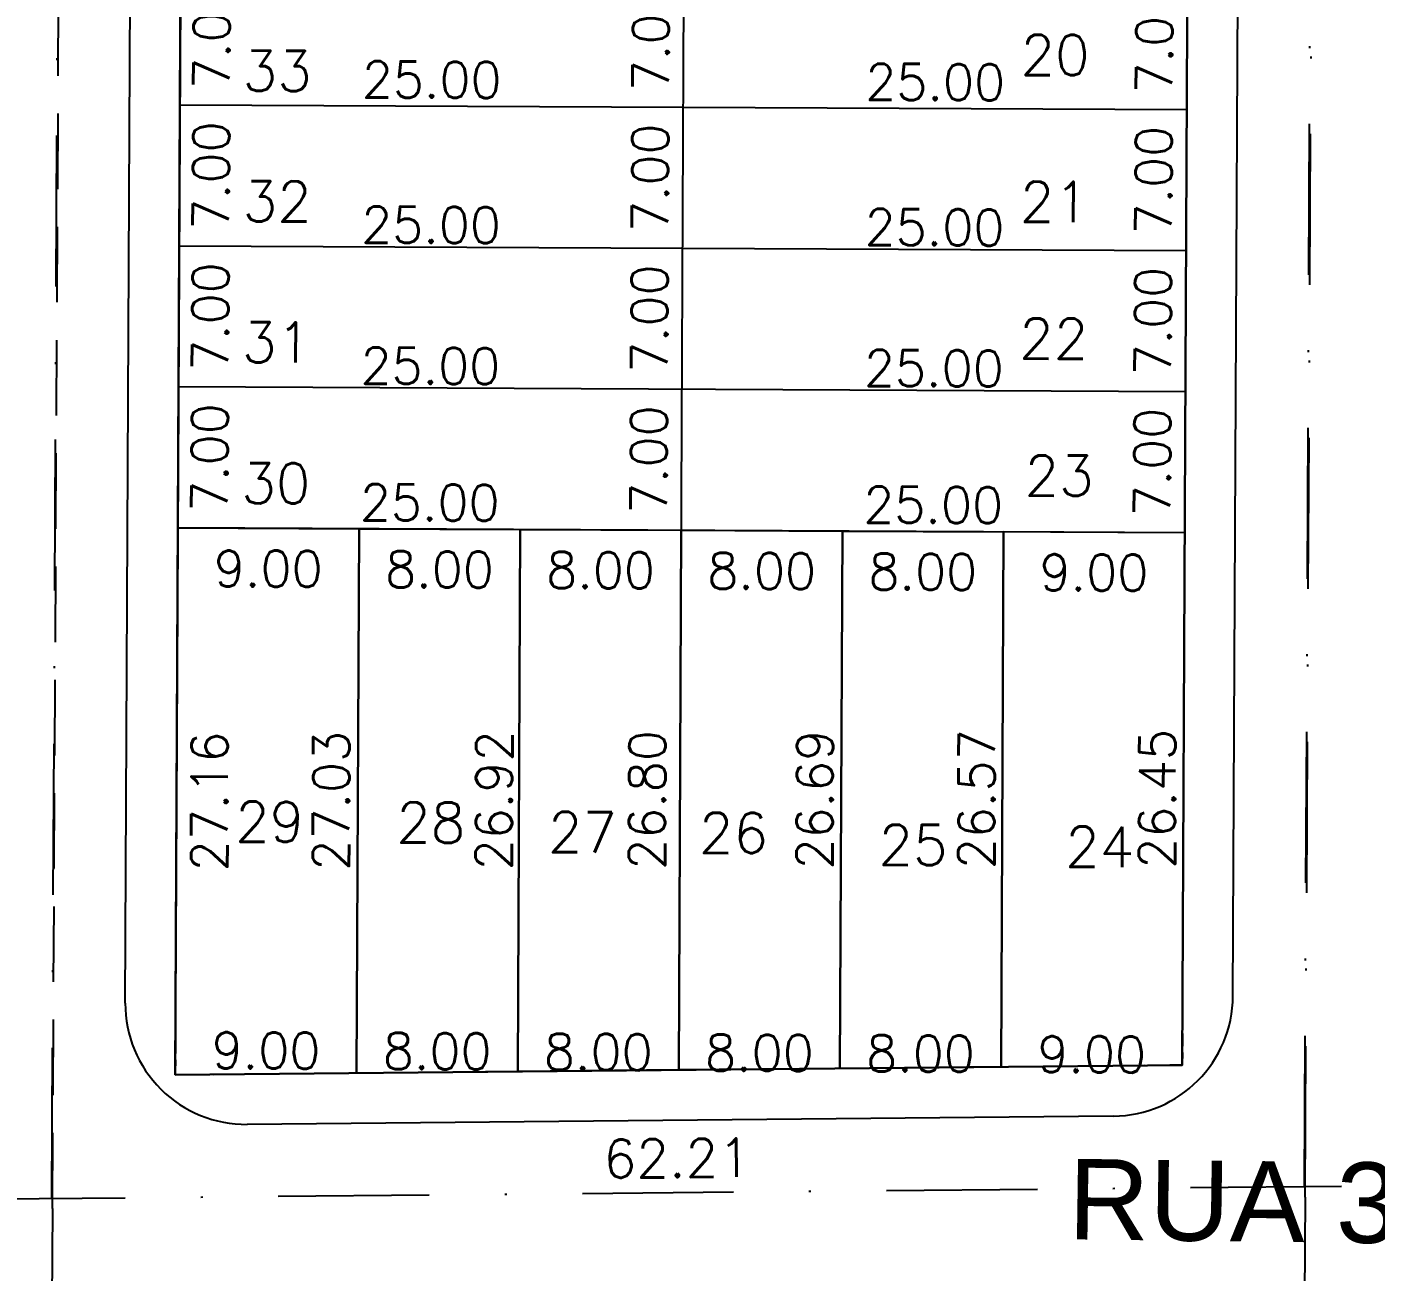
# Model space of a CAD drawing. Header units: millimetres. Extents: x -4430026 to 4783824, y 584 to 9593110.
# Drawn here: x 2733.4 to 2800.4, y 1505 to 1566.8 of the extents above; entities that cross this region are included whole.
import ezdxf
from ezdxf.enums import TextEntityAlignment as Align

# ---------------------------------------------------------------- set-up
doc = ezdxf.new("R2010")
doc.units = ezdxf.units.MM
for name, pattern in [('DASHDOT', [1, 0.5, -0.25, 0, -0.25]), ('HIDDEN', [0.375, 0.25, -0.125]), ('HIDDEN2', [0.1875, 0.125, -0.0625])]:
    doc.linetypes.add(name, pattern=pattern)
for name, color, linetype in [('boundary filipe', 6, 'Continuous'), ('BOUNDARY LOTES', 2, 'Continuous'), ('Calçada', 1, 'Continuous'), ('CANTOS', 9, 'HIDDEN'), ('Cota', 8, 'Continuous'), ('COTAS', 8, 'Continuous'), ('EIXO DAS VIAS', 252, 'DASHDOT'), ('Lotes', 2, 'Continuous'), ('Nomes de Ruas', 3, 'Continuous'), ('Numero de lotes', 5, 'Continuous'), ('Projeção', 8, 'HIDDEN2'), ('QUADRA', 4, 'Continuous')]:
    doc.layers.add(name, color=color, linetype=linetype)
doc.styles.add('arcad1', font='romans.shx')
doc.styles.add('ARIAL', font='arial.ttf', dxfattribs={"height": 0.25})
doc.styles.add('ROMANS', font='romans.shx')
doc.dimstyles.new('BOLA100', dxfattribs={"dimscale": 0, "dimtxt": 1.9, "dimasz": 0.18, "dimexe": 0.18, "dimexo": 0.063, "dimgap": 0, "dimtad": 1, "dimzin": 4, "dimdsep": 46, "dimtxsty": 'ROMANS', "dimcen": 0.09, "dimse1": 1, "dimse2": 1, "dimsd1": 1, "dimsd2": 1, "dimclrt": 256, "dimaunit": 1, "dimadec": 4, "dimazin": 0, "dimtfac": 1.2, "dimtix": 1, "dimtmove": 2, "dimatfit": 3, "dimfxl": 1, "dimtvp": 2, "dimtolj": 1, "dimtzin": 4, "dimarcsym": 0})
doc.dimstyles.get("Standard").update_dxf_attribs({"dimtxt": 0.18, "dimasz": 0.18, "dimexe": 0.18, "dimexo": 0.0625, "dimgap": 0.09, "dimtad": 0, "dimtih": 1, "dimtoh": 1, "dimdec": 4, "dimzin": 0, "dimdsep": 46, "dimtxsty": 'Standard', "dimcen": 0.09, "dimadec": 0, "dimazin": 0, "dimtfac": 1, "dimtdec": 4, "dimtofl": 0, "dimtmove": 0, "dimatfit": 3, "dimfxl": 1, "dimtolj": 1, "dimtzin": 0, "dimarcsym": 0})

# ---------------------------------------------------------------- blocks, each defined once
blk = doc.blocks.new('*D13706')
at = {"layer": 'DEFPOINTS', "color": 0, "linetype": 'ByBlock'}
for p in [(2797.406, 1694.692), (2796.854, 1509.184), (2796.854, 1509.184)]:
    blk.add_point(p, dxfattribs=at)
at = {"layer": 'COTAS', "linetype": 'ByBlock', "insert": (2799.016, 1601.686), "char_height": 1.9, "attachment_point": 5, "rotation": 89.82947, "style": 'ROMANS'}
blk.add_mtext('\\A1;185.51', dxfattribs=at)
blk = doc.blocks.new('*D13707')
at = {"layer": 'DEFPOINTS', "color": 0, "linetype": 'ByBlock'}
for p in [(2735.525, 1693.23), (2734.651, 1508.594), (2734.651, 1508.594)]:
    blk.add_point(p, dxfattribs=at)
at = {"layer": 'COTAS', "linetype": 'ByBlock', "insert": (2733.087, 1600.922), "char_height": 1.9, "attachment_point": 5, "rotation": 89.72858, "style": 'ROMANS'}
blk.add_mtext('\\A1;184.64', dxfattribs=at)
blk = doc.blocks.new('*D13715')
at = {"layer": 'DEFPOINTS', "color": 0, "linetype": 'ByBlock'}
for p in [(2734.651, 1508.594), (2734.651, 1508.594), (2672.447, 1508.003)]:
    blk.add_point(p, dxfattribs=at)
at = {"layer": 'COTAS', "linetype": 'ByBlock', "insert": (2703.501, 1510.264), "char_height": 1.9, "attachment_point": 5, "rotation": 0.54386, "style": 'ROMANS'}
blk.add_mtext('\\A1;62.21', dxfattribs=at)
blk = doc.blocks.new('*D13716')
at = {"layer": 'DEFPOINTS', "color": 0, "linetype": 'ByBlock'}
for p in [(2796.854, 1509.184), (2796.854, 1509.184), (2734.651, 1508.594)]:
    blk.add_point(p, dxfattribs=at)
at = {"layer": 'COTAS', "linetype": 'ByBlock', "insert": (2765.704, 1510.61), "char_height": 1.9, "attachment_point": 5, "rotation": 0.54386, "style": 'ROMANS'}
blk.add_mtext('\\A1;62.21', dxfattribs=at)
blk = doc.blocks.new('*D13717')
at = {"layer": 'DEFPOINTS', "color": 0, "linetype": 'ByBlock'}
for p in [(2859.058, 1509.775), (2859.058, 1509.775), (2796.854, 1509.184)]:
    blk.add_point(p, dxfattribs=at)
at = {"layer": 'COTAS', "linetype": 'ByBlock', "insert": (2827.908, 1511.453), "char_height": 1.9, "attachment_point": 5, "rotation": 0.54386, "style": 'ROMANS'}
blk.add_mtext('\\A1;62.21', dxfattribs=at)
blk = doc.blocks.new('*D10398')
at = {"layer": 'DEFPOINTS', "color": 0}
for p in [(2741.041, 1569.91), (2741.008, 1562.91), (2746.17, 1562.886)]:
    blk.add_point(p, dxfattribs=at)
at = {"layer": 'COTAS', "color": 41, "insert": (2742.587, 1566.403), "char_height": 1.8, "attachment_point": 5, "rotation": 89.72858, "style": 'ROMANS'}
blk.add_mtext('\\A1;7.00', dxfattribs=at)
blk = doc.blocks.new('*D10399')
at = {"layer": 'DEFPOINTS', "color": 0}
for p in [(2741.008, 1562.91), (2740.975, 1555.91), (2746.137, 1555.886)]:
    blk.add_point(p, dxfattribs=at)
at = {"layer": 'COTAS', "color": 41, "insert": (2742.554, 1559.403), "char_height": 1.8, "attachment_point": 5, "rotation": 89.72858, "style": 'ROMANS'}
blk.add_mtext('\\A1;7.00', dxfattribs=at)
blk = doc.blocks.new('*D10400')
at = {"layer": 'DEFPOINTS', "color": 0}
for p in [(2740.975, 1555.91), (2740.942, 1548.91), (2746.104, 1548.886)]:
    blk.add_point(p, dxfattribs=at)
at = {"layer": 'COTAS', "color": 41, "insert": (2742.521, 1552.403), "char_height": 1.8, "attachment_point": 5, "rotation": 89.72858, "style": 'ROMANS'}
blk.add_mtext('\\A1;7.00', dxfattribs=at)
blk = doc.blocks.new('*D10401')
at = {"layer": 'DEFPOINTS', "color": 0}
for p in [(2740.942, 1548.91), (2740.909, 1541.91), (2746.071, 1541.886)]:
    blk.add_point(p, dxfattribs=at)
at = {"layer": 'COTAS', "color": 41, "insert": (2742.488, 1545.403), "char_height": 1.8, "attachment_point": 5, "rotation": 89.72858, "style": 'ROMANS'}
blk.add_mtext('\\A1;7.00', dxfattribs=at)
blk = doc.blocks.new('*D10402')
at = {"layer": 'DEFPOINTS', "color": 0}
for p in [(2740.909, 1541.91), (2740.78, 1514.752), (2746.014, 1514.728)]:
    blk.add_point(p, dxfattribs=at)
at = {"layer": 'COTAS', "color": 41, "insert": (2742.478, 1528.324), "char_height": 1.8, "attachment_point": 5, "rotation": 89.72858, "style": 'ROMANS'}
blk.add_mtext('\\A1;27.16', dxfattribs=at)
blk = doc.blocks.new('*D10417')
at = {"layer": 'DEFPOINTS', "color": 0}
for p in [(2766.041, 1569.792), (2766.008, 1562.792), (2767.976, 1562.782)]:
    blk.add_point(p, dxfattribs=at)
at = {"layer": 'COTAS', "color": 41, "insert": (2764.393, 1566.299), "char_height": 1.8, "attachment_point": 5, "rotation": 89.72858, "style": 'ROMANS'}
blk.add_mtext('\\A1;7.00', dxfattribs=at)
blk = doc.blocks.new('*D10418')
at = {"layer": 'DEFPOINTS', "color": 0}
for p in [(2766.008, 1562.792), (2765.975, 1555.792), (2767.943, 1555.782)]:
    blk.add_point(p, dxfattribs=at)
at = {"layer": 'COTAS', "color": 41, "insert": (2764.36, 1559.299), "char_height": 1.8, "attachment_point": 5, "rotation": 89.72858, "style": 'ROMANS'}
blk.add_mtext('\\A1;7.00', dxfattribs=at)
blk = doc.blocks.new('*D10419')
at = {"layer": 'DEFPOINTS', "color": 0}
for p in [(2765.975, 1555.792), (2765.941, 1548.792), (2767.91, 1548.783)]:
    blk.add_point(p, dxfattribs=at)
at = {"layer": 'COTAS', "color": 41, "insert": (2764.326, 1552.3), "char_height": 1.8, "attachment_point": 5, "rotation": 89.72858, "style": 'ROMANS'}
blk.add_mtext('\\A1;7.00', dxfattribs=at)
blk = doc.blocks.new('*D10420')
at = {"layer": 'DEFPOINTS', "color": 0}
for p in [(2765.941, 1548.792), (2765.908, 1541.792), (2767.877, 1541.783)]:
    blk.add_point(p, dxfattribs=at)
at = {"layer": 'COTAS', "color": 41, "insert": (2764.293, 1545.3), "char_height": 1.8, "attachment_point": 5, "rotation": 89.72858, "style": 'ROMANS'}
blk.add_mtext('\\A1;7.00', dxfattribs=at)
blk = doc.blocks.new('*D10421')
at = {"layer": 'DEFPOINTS', "color": 0}
for p in [(2765.908, 1541.792), (2765.831, 1514.99), (2767.75, 1514.981)]:
    blk.add_point(p, dxfattribs=at)
at = {"layer": 'COTAS', "color": 41, "insert": (2764.213, 1528.399), "char_height": 1.8, "attachment_point": 5, "rotation": 89.72858, "style": 'ROMANS'}
blk.add_mtext('\\A1;26.80', dxfattribs=at)
blk = doc.blocks.new('*D10435')
at = {"layer": 'DEFPOINTS', "color": 0}
for p in [(2791.041, 1569.673), (2791.008, 1562.673), (2792.976, 1562.664)]:
    blk.add_point(p, dxfattribs=at)
at = {"layer": 'COTAS', "color": 41, "insert": (2789.393, 1566.181), "char_height": 1.8, "attachment_point": 5, "rotation": 89.72858, "style": 'ROMANS'}
blk.add_mtext('\\A1;7.00', dxfattribs=at)
blk = doc.blocks.new('*D10436')
at = {"layer": 'DEFPOINTS', "color": 0}
for p in [(2791.008, 1562.673), (2790.974, 1555.673), (2792.943, 1555.664)]:
    blk.add_point(p, dxfattribs=at)
at = {"layer": 'COTAS', "color": 41, "insert": (2789.359, 1559.181), "char_height": 1.8, "attachment_point": 5, "rotation": 89.72858, "style": 'ROMANS'}
blk.add_mtext('\\A1;7.00', dxfattribs=at)
blk = doc.blocks.new('*D10437')
at = {"layer": 'DEFPOINTS', "color": 0}
for p in [(2790.974, 1555.673), (2790.941, 1548.673), (2792.91, 1548.664)]:
    blk.add_point(p, dxfattribs=at)
at = {"layer": 'COTAS', "color": 41, "insert": (2789.326, 1552.181), "char_height": 1.8, "attachment_point": 5, "rotation": 89.72858, "style": 'ROMANS'}
blk.add_mtext('\\A1;7.00', dxfattribs=at)
blk = doc.blocks.new('*D10438')
at = {"layer": 'DEFPOINTS', "color": 0}
for p in [(2790.941, 1548.673), (2790.908, 1541.673), (2792.876, 1541.664)]:
    blk.add_point(p, dxfattribs=at)
at = {"layer": 'COTAS', "color": 41, "insert": (2789.293, 1545.181), "char_height": 1.8, "attachment_point": 5, "rotation": 89.72858, "style": 'ROMANS'}
blk.add_mtext('\\A1;7.00', dxfattribs=at)
blk = doc.blocks.new('*D9221')
at = {"layer": 'DEFPOINTS', "color": 0}
for p in [(2740.906, 1541.413), (2749.906, 1541.37), (2749.882, 1536.265)]:
    blk.add_point(p, dxfattribs=at)
at = {"layer": 'COTAS', "color": 41, "insert": (2745.399, 1539.886), "char_height": 1.8, "attachment_point": 5, "rotation": 359.72858, "style": 'ROMANS'}
blk.add_mtext('\\A1;9.00', dxfattribs=at)
blk = doc.blocks.new('*D9222')
at = {"layer": 'DEFPOINTS', "color": 0}
for p in [(2749.906, 1541.37), (2757.906, 1541.332), (2757.882, 1536.227)]:
    blk.add_point(p, dxfattribs=at)
at = {"layer": 'COTAS', "color": 41, "insert": (2753.899, 1539.846), "char_height": 1.8, "attachment_point": 5, "rotation": 359.72858, "style": 'ROMANS'}
blk.add_mtext('\\A1;8.00', dxfattribs=at)
blk = doc.blocks.new('*D9223')
at = {"layer": 'DEFPOINTS', "color": 0}
for p in [(2757.906, 1541.332), (2765.906, 1541.294), (2765.882, 1536.189)]:
    blk.add_point(p, dxfattribs=at)
at = {"layer": 'COTAS', "color": 41, "insert": (2761.899, 1539.808), "char_height": 1.8, "attachment_point": 5, "rotation": 359.72858, "style": 'ROMANS'}
blk.add_mtext('\\A1;8.00', dxfattribs=at)
blk = doc.blocks.new('*D9224')
at = {"layer": 'DEFPOINTS', "color": 0}
for p in [(2765.906, 1541.294), (2773.906, 1541.256), (2773.882, 1536.151)]:
    blk.add_point(p, dxfattribs=at)
at = {"layer": 'COTAS', "color": 41, "insert": (2769.899, 1539.77), "char_height": 1.8, "attachment_point": 5, "rotation": 359.72858, "style": 'ROMANS'}
blk.add_mtext('\\A1;8.00', dxfattribs=at)
blk = doc.blocks.new('*D9225')
at = {"layer": 'DEFPOINTS', "color": 0}
for p in [(2773.906, 1541.256), (2781.906, 1541.218), (2781.882, 1536.113)]:
    blk.add_point(p, dxfattribs=at)
at = {"layer": 'COTAS', "color": 41, "insert": (2777.899, 1539.732), "char_height": 1.8, "attachment_point": 5, "rotation": 359.72858, "style": 'ROMANS'}
blk.add_mtext('\\A1;8.00', dxfattribs=at)
blk = doc.blocks.new('*D9226')
at = {"layer": 'DEFPOINTS', "color": 0}
for p in [(2781.906, 1541.218), (2790.906, 1541.176), (2790.882, 1536.071)]:
    blk.add_point(p, dxfattribs=at)
at = {"layer": 'COTAS', "color": 41, "insert": (2786.399, 1539.692), "char_height": 1.8, "attachment_point": 5, "rotation": 359.72858, "style": 'ROMANS'}
blk.add_mtext('\\A1;9.00', dxfattribs=at)
blk = doc.blocks.new('*D9227')
at = {"layer": 'DEFPOINTS', "color": 0}
for p in [(2740.78, 1514.752), (2749.78, 1514.838), (2749.769, 1512.338)]:
    blk.add_point(p, dxfattribs=at)
at = {"layer": 'COTAS', "color": 41, "insert": (2745.286, 1515.959), "char_height": 1.8, "attachment_point": 5, "rotation": 359.72858, "style": 'ROMANS'}
blk.add_mtext('\\A1;9.00', dxfattribs=at)
blk = doc.blocks.new('*D9228')
at = {"layer": 'DEFPOINTS', "color": 0}
for p in [(2757.781, 1514.914), (2749.78, 1514.838), (2757.769, 1512.3)]:
    blk.add_point(p, dxfattribs=at)
at = {"layer": 'COTAS', "color": 41, "insert": (2753.786, 1515.919), "char_height": 1.8, "attachment_point": 5, "rotation": 359.72858, "style": 'ROMANS'}
blk.add_mtext('\\A1;8.00', dxfattribs=at)
blk = doc.blocks.new('*D9229')
at = {"layer": 'DEFPOINTS', "color": 0}
for p in [(2757.781, 1514.914), (2765.781, 1514.99), (2765.768, 1512.262)]:
    blk.add_point(p, dxfattribs=at)
at = {"layer": 'COTAS', "color": 41, "insert": (2761.786, 1515.881), "char_height": 1.8, "attachment_point": 5, "rotation": 359.72858, "style": 'ROMANS'}
blk.add_mtext('\\A1;8.00', dxfattribs=at)
blk = doc.blocks.new('*D9230')
at = {"layer": 'DEFPOINTS', "color": 0}
for p in [(2765.781, 1514.99), (2773.782, 1515.066), (2773.768, 1512.224)]:
    blk.add_point(p, dxfattribs=at)
at = {"layer": 'COTAS', "color": 41, "insert": (2769.785, 1515.843), "char_height": 1.8, "attachment_point": 5, "rotation": 359.72858, "style": 'ROMANS'}
blk.add_mtext('\\A1;8.00', dxfattribs=at)
blk = doc.blocks.new('*D9231')
at = {"layer": 'DEFPOINTS', "color": 0}
for p in [(2773.782, 1515.066), (2781.782, 1515.028), (2781.768, 1512.186)]:
    blk.add_point(p, dxfattribs=at)
at = {"layer": 'COTAS', "color": 41, "insert": (2777.785, 1515.805), "char_height": 1.8, "attachment_point": 5, "rotation": 359.72858, "style": 'ROMANS'}
blk.add_mtext('\\A1;8.00', dxfattribs=at)
blk = doc.blocks.new('*D9232')
at = {"layer": 'DEFPOINTS', "color": 0}
for p in [(2781.782, 1515.028), (2790.783, 1515.227), (2790.768, 1512.144)]:
    blk.add_point(p, dxfattribs=at)
at = {"layer": 'COTAS', "color": 41, "insert": (2786.285, 1515.765), "char_height": 1.8, "attachment_point": 5, "rotation": 359.72858, "style": 'ROMANS'}
blk.add_mtext('\\A1;9.00', dxfattribs=at)
blk = doc.blocks.new('*D9233')
at = {"layer": 'DEFPOINTS', "color": 0}
for p in [(2749.909, 1541.868), (2749.78, 1514.838), (2752.055, 1514.827)]:
    blk.add_point(p, dxfattribs=at)
at = {"layer": 'COTAS', "color": 41, "insert": (2748.519, 1528.359), "char_height": 1.8, "attachment_point": 5, "rotation": 89.72858, "style": 'ROMANS'}
blk.add_mtext('\\A1;27.03', dxfattribs=at)
blk = doc.blocks.new('*D9234')
at = {"layer": 'DEFPOINTS', "color": 0}
for p in [(2757.908, 1541.83), (2757.781, 1514.914), (2760.143, 1514.903)]:
    blk.add_point(p, dxfattribs=at)
at = {"layer": 'COTAS', "color": 41, "insert": (2756.606, 1528.378), "char_height": 1.8, "attachment_point": 5, "rotation": 89.72858, "style": 'ROMANS'}
blk.add_mtext('\\A1;26.92', dxfattribs=at)
blk = doc.blocks.new('*D9235')
at = {"layer": 'DEFPOINTS', "color": 0}
for p in [(2772.195, 1541.762), (2772.069, 1515.074), (2776.069, 1515.055)]:
    blk.add_point(p, dxfattribs=at)
at = {"layer": 'COTAS', "color": 41, "insert": (2772.532, 1528.416), "char_height": 1.8, "attachment_point": 5, "rotation": 89.72858, "style": 'ROMANS'}
blk.add_mtext('\\A1;26.69', dxfattribs=at)
blk = doc.blocks.new('*D9236')
at = {"layer": 'DEFPOINTS', "color": 0}
for p in [(2781.908, 1541.716), (2781.782, 1515.142), (2784.106, 1515.131)]:
    blk.add_point(p, dxfattribs=at)
at = {"layer": 'COTAS', "color": 41, "insert": (2780.569, 1528.435), "char_height": 1.8, "attachment_point": 5, "rotation": 89.72858, "style": 'ROMANS'}
blk.add_mtext('\\A1;26.57', dxfattribs=at)
blk = doc.blocks.new('*D9237')
at = {"layer": 'DEFPOINTS', "color": 0}
for p in [(2790.908, 1541.673), (2790.783, 1515.227), (2793.076, 1515.216)]:
    blk.add_point(p, dxfattribs=at)
at = {"layer": 'COTAS', "color": 41, "insert": (2789.539, 1528.456), "char_height": 1.8, "attachment_point": 5, "rotation": 89.72858, "style": 'ROMANS'}
blk.add_mtext('\\A1;26.45', dxfattribs=at)
blk = doc.blocks.new('*D9267')
at = {"layer": 'DEFPOINTS', "color": 0}
for p in [(2741.004, 1562.105), (2766.004, 1561.987), (2765.997, 1560.511)]:
    blk.add_point(p, dxfattribs=at)
at = {"layer": 'Cota', "color": 41, "insert": (2753.514, 1564.17), "char_height": 1.8, "attachment_point": 5, "rotation": 359.72858, "style": 'ROMANS'}
blk.add_mtext('\\A1;25.00', dxfattribs=at)
blk = doc.blocks.new('*D9268')
at = {"layer": 'DEFPOINTS', "color": 0}
for p in [(2766.004, 1561.987), (2791.004, 1561.868), (2790.997, 1560.392)]:
    blk.add_point(p, dxfattribs=at)
at = {"layer": 'Cota', "color": 41, "insert": (2778.514, 1564.052), "char_height": 1.8, "attachment_point": 5, "rotation": 359.72858, "style": 'ROMANS'}
blk.add_mtext('\\A1;25.00', dxfattribs=at)
blk = doc.blocks.new('*D9269')
at = {"layer": 'DEFPOINTS', "color": 0}
for p in [(2740.937, 1547.892), (2765.937, 1547.773), (2765.93, 1546.297)]:
    blk.add_point(p, dxfattribs=at)
at = {"layer": 'Cota', "color": 41, "insert": (2753.447, 1549.957), "char_height": 1.8, "attachment_point": 5, "rotation": 359.72858, "style": 'ROMANS'}
blk.add_mtext('\\A1;25.00', dxfattribs=at)
blk = doc.blocks.new('*D9270')
at = {"layer": 'DEFPOINTS', "color": 0}
for p in [(2765.937, 1547.773), (2790.936, 1547.655), (2790.929, 1546.179)]:
    blk.add_point(p, dxfattribs=at)
at = {"layer": 'Cota', "color": 41, "insert": (2778.447, 1549.838), "char_height": 1.8, "attachment_point": 5, "rotation": 359.72858, "style": 'ROMANS'}
blk.add_mtext('\\A1;25.00', dxfattribs=at)
blk = doc.blocks.new('*D9271')
at = {"layer": 'DEFPOINTS', "color": 0}
for p in [(2740.97, 1554.892), (2765.97, 1554.773), (2765.963, 1553.297)]:
    blk.add_point(p, dxfattribs=at)
at = {"layer": 'Cota', "color": 41, "insert": (2753.48, 1556.957), "char_height": 1.8, "attachment_point": 5, "rotation": 359.72858, "style": 'ROMANS'}
blk.add_mtext('\\A1;25.00', dxfattribs=at)
blk = doc.blocks.new('*D9272')
at = {"layer": 'DEFPOINTS', "color": 0}
for p in [(2765.97, 1554.773), (2790.97, 1554.655), (2790.963, 1553.179)]:
    blk.add_point(p, dxfattribs=at)
at = {"layer": 'Cota', "color": 41, "insert": (2778.48, 1556.838), "char_height": 1.8, "attachment_point": 5, "rotation": 359.72858, "style": 'ROMANS'}
blk.add_mtext('\\A1;25.00', dxfattribs=at)
blk = doc.blocks.new('*D9273')
at = {"layer": 'DEFPOINTS', "color": 0}
for p in [(2740.905, 1541.105), (2765.905, 1540.987), (2765.898, 1539.511)]:
    blk.add_point(p, dxfattribs=at)
at = {"layer": 'Cota', "color": 41, "insert": (2753.415, 1543.17), "char_height": 1.8, "attachment_point": 5, "rotation": 359.72858, "style": 'ROMANS'}
blk.add_mtext('\\A1;25.00', dxfattribs=at)
blk = doc.blocks.new('*D9274')
at = {"layer": 'DEFPOINTS', "color": 0}
for p in [(2765.905, 1540.987), (2790.904, 1540.868), (2790.897, 1539.393)]:
    blk.add_point(p, dxfattribs=at)
at = {"layer": 'Cota', "color": 41, "insert": (2778.414, 1543.052), "char_height": 1.8, "attachment_point": 5, "rotation": 359.72858, "style": 'ROMANS'}
blk.add_mtext('\\A1;25.00', dxfattribs=at)

msp = doc.modelspace()

# ---------------------------------------------------------------- linework, layer by layer
at = {"layer": 'boundary filipe', "linetype": 'ByBlock'}
for p, q in [((2790.783, 1515.227, 2.439), (2791.576, 1682.595, 2.439)), ((2741.572, 1681.877, 2.439), (2740.78, 1514.752, 2.439))]:
    msp.add_line(p, q, dxfattribs=at)
at = {"layer": 'boundary filipe', "elevation": 2.439}
msp.add_lwpolyline([(2740.78, 1514.752), (2790.783, 1515.227), (2791.583, 1684.143), (2741.579, 1683.425), (2740.78, 1514.752)], dxfattribs=at)
at = {"layer": 'BOUNDARY LOTES', "elevation": 2.439}
for points in [[(2740.909, 1541.91), (2749.909, 1541.868), (2749.78, 1514.838), (2740.782, 1514.752)], [(2749.909, 1541.868), (2757.908, 1541.83), (2757.781, 1514.914), (2749.78, 1514.838)], [(2757.908, 1541.83), (2765.908, 1541.792), (2765.781, 1514.99), (2757.781, 1514.914)], [(2765.908, 1541.792), (2773.908, 1541.754), (2773.783, 1515.066), (2765.781, 1514.99)], [(2773.908, 1541.754), (2781.908, 1541.716), (2781.782, 1515.142), (2773.783, 1515.066)], [(2790.908, 1541.673), (2781.908, 1541.716), (2781.782, 1515.142), (2790.783, 1515.227)]]:
    msp.add_lwpolyline(points, close=True, dxfattribs=at)
at = {"layer": 'Calçada'}
for p, q in [((2793.299, 1518.666, 2.439), (2794.066, 1680.543, 2.439)), ((2738.297, 1518.314, 2.439), (2739.063, 1679.982, 2.439)), ((2787.356, 1512.694, 2.439), (2744.354, 1512.286, 2.439))]:
    msp.add_line(p, q, dxfattribs=at)
for centre, start, end in [((2744.297, 1518.286, 2.439), 179.72858, 270.54386), ((2787.299, 1518.694, 2.439), 270.54386, 359.72858)]:
    msp.add_arc(centre, 6, start, end, dxfattribs=at)
at = {"layer": 'CANTOS', "ltscale": 2.5, "elevation": 2.439}
for points in [[(2740.797, 1518.302), (2740.78, 1514.752), (2744.28, 1514.786)], [(2790.799, 1518.678), (2790.783, 1515.227), (2787.332, 1515.194)]]:
    msp.add_lwpolyline(points, dxfattribs=at)
at = {"layer": 'EIXO DAS VIAS', "ltscale": 10}
for p, q in [((2796.884, 1508.68, 103.708), (2796.065, 1349.37, 103.708)), ((2734.68, 1508.115, 103.708), (2733.981, 1372.182, 103.708))]:
    msp.add_line(p, q, dxfattribs=at)
at = {"layer": 'Lotes'}
for p, q in [((2765.781, 1514.99, 2.439), (2766.581, 1683.703, 2.439)), ((2791.008, 1562.673, 2.439), (2741.008, 1562.91, 2.439)), ((2790.974, 1555.673, 2.439), (2740.975, 1555.91, 2.439)), ((2790.941, 1548.673, 2.439), (2740.942, 1548.91, 2.439)), ((2790.908, 1541.673, 2.439), (2740.909, 1541.91, 2.439)), ((2749.78, 1514.838, 2.439), (2749.909, 1541.868, 2.439)), ((2757.781, 1514.914, 2.439), (2757.908, 1541.83, 2.439)), ((2773.782, 1515.066, 2.439), (2773.908, 1541.754, 2.439)), ((2781.782, 1515.142, 2.439), (2781.908, 1541.716, 2.439))]:
    msp.add_line(p, q, dxfattribs=at)
at = {"layer": 'Projeção', "linetype": 'DASHDOT', "ltscale": 15}
for p, q in [((2796.854, 1509.184, 2.439), (2798.999, 1961.957, 2.439)), ((2734.651, 1508.594, 2.439), (2736.793, 1960.841, 2.439)), ((2796.884, 1508.68, 103.708), (2797.324, 1594.113, 103.708)), ((3629.153, 1517.085, 2.439), (2417.533, 1505.584, 2.439))]:
    msp.add_line(p, q, dxfattribs=at)
at = {"layer": 'Projeção', "linetype": 'HIDDEN', "ltscale": 15}
msp.add_line((2734.68, 1508.115, 103.708), (2735.128, 1595.226, 103.708), dxfattribs=at)
at = {"layer": 'QUADRA', "elevation": 2.439}
msp.add_lwpolyline([(2740.78, 1514.752), (2741.579, 1683.425, 0.003247), (2791.583, 1684.143), (2790.783, 1515.227), (2740.78, 1514.752)], format="xyb", dxfattribs=at)

# ---------------------------------------------------------------- texts
at = {"layer": 'Nomes de Ruas', "extrusion": (-0.084173, 0.020544, 0.996239), "style": 'ARIAL'}
msp.add_text('RUA 36  .', height=4, rotation=102.96746, dxfattribs=at).set_placement((-2128.655, 2350.886, -204.457), align=Align.MIDDLE_CENTER)
at = {"layer": 'Numero de lotes', "style": 'arcad1'}
for s, p in [('20', (2784.466, 1565.394, 2.439)), ('33', (2745.844, 1564.606, 2.439)), ('32', (2745.843, 1558.126, 2.439)), ('21', (2784.431, 1558.102, 2.439)), ('31', (2745.81, 1551.126, 2.439)), ('22', (2784.399, 1551.312, 2.439)), ('30', (2745.776, 1544.126, 2.439)), ('23', (2784.668, 1544.506, 2.439)), ('29', (2745.469, 1527.316, 2.439)), ('28', (2753.469, 1527.278, 2.439)), ('27', (2761, 1526.799, 2.439)), ('26', (2768.496, 1526.763, 2.439)), ('25', (2777.416, 1526.164, 2.439)), ('24', (2786.681, 1526.07, 2.439))]:
    msp.add_text(s, height=2, rotation=359.72858, dxfattribs=at).set_placement(p, align=Align.MIDDLE_CENTER)

# ---------------------------------------------------------------- dimensions: what is measured, and where the dimension line sits
at = {"layer": 'Cota'}
for p1, p2, picture, middle in [((2741.004, 1562.105, 2.439), (2766.004, 1561.987, 2.439), '*D9267', (2753.514, 1564.17, 2.439)), ((2740.97, 1554.892, 2.439), (2765.97, 1554.773, 2.439), '*D9271', (2753.48, 1556.957, 2.439)), ((2740.937, 1547.892, 2.439), (2765.937, 1547.773, 2.439), '*D9269', (2753.447, 1549.957, 2.439)), ((2740.905, 1541.105, 2.439), (2765.905, 1540.987, 2.439), '*D9273', (2753.415, 1543.17, 2.439))]:
    dim = msp.add_aligned_dim(p1=p1, p2=p2, distance=-1.476, dimstyle='Standard', override={"dimtxt": 1.8, "dimexo": 0.063, "dimgap": 0, "dimtih": 0, "dimtoh": 0, "dimdec": 2, "dimzin": 4, "dimtxsty": 'ROMANS', "dimse1": 1, "dimse2": 1, "dimsd1": 1, "dimsd2": 1, "dimclrt": 41, "dimtfac": 1.2, "dimtdec": 2, "dimtix": 1, "dimtofl": 1, "dimtmove": 2, "dimfxl": 0.18, "dimfxlon": 1, "dimtvp": 2, "dimtzin": 4}, dxfattribs=at)
    dim.commit()
    dim.dimension.update_dxf_attribs({"geometry": picture, "text_midpoint": middle})
for base, p1, p2, picture, middle in [((2790.997, 1560.392, 2.439), (2766.004, 1561.987, 2.439), (2791.004, 1561.868, 2.439), '*D9268', (2778.514, 1564.052, 2.439)), ((2790.963, 1553.179, 2.439), (2765.97, 1554.773, 2.439), (2790.97, 1554.655, 2.439), '*D9272', (2778.48, 1556.838, 2.439)), ((2790.929, 1546.179, 2.439), (2765.937, 1547.773, 2.439), (2790.936, 1547.655, 2.439), '*D9270', (2778.447, 1549.838, 2.439)), ((2790.897, 1539.393, 2.439), (2765.905, 1540.987, 2.439), (2790.904, 1540.868, 2.439), '*D9274', (2778.414, 1543.052, 2.439))]:
    dim = msp.add_linear_dim(base=base, p1=p1, p2=p2, angle=179.72858, dimstyle='Standard', override={"dimtxt": 1.8, "dimexo": 0.063, "dimgap": 0, "dimtih": 0, "dimtoh": 0, "dimdec": 2, "dimzin": 4, "dimtxsty": 'ROMANS', "dimse1": 1, "dimse2": 1, "dimsd1": 1, "dimsd2": 1, "dimclrt": 41, "dimtfac": 1.2, "dimtdec": 2, "dimtix": 1, "dimtofl": 1, "dimtmove": 2, "dimfxl": 0.18, "dimfxlon": 1, "dimtvp": 2, "dimtzin": 4}, dxfattribs=at)
    dim.commit()
    dim.dimension.update_dxf_attribs({"geometry": picture, "text_midpoint": middle})
at = {"layer": 'COTAS', "linetype": 'ByBlock'}
for base, p1, p2, angle, picture, middle in [((2796.854, 1509.184, 2.439), (2797.406, 1694.692, 2.439), (2796.854, 1509.184, 2.439), 269.82947, '*D13706', (2799.016, 1601.686, 2.439)), ((2734.651, 1508.594, 2.439), (2735.525, 1693.23, 2.439), (2734.651, 1508.594, 2.439), 269.72858, '*D13707', (2733.087, 1600.922, 2.439)), ((2859.058, 1509.775, 2.439), (2796.854, 1509.184, 2.439), (2859.058, 1509.775, 2.439), 0.54386, '*D13717', (2827.908, 1511.453, 2.439)), ((2734.651, 1508.594, 2.439), (2672.447, 1508.003, 2.439), (2734.651, 1508.594, 2.439), 0.54386, '*D13715', (2703.501, 1510.264, 2.439)), ((2796.854, 1509.184, 2.439), (2734.651, 1508.594, 2.439), (2796.854, 1509.184, 2.439), 0.54386, '*D13716', (2765.704, 1510.61, 2.439))]:
    dim = msp.add_linear_dim(base=base, p1=p1, p2=p2, angle=angle, dimstyle='BOLA100', override={"dimscale": 1, "dimfxl": 0.18}, dxfattribs=at)
    dim.commit()
    dim.dimension.update_dxf_attribs({"geometry": picture, "text_midpoint": middle, "dimtype": 161})
at = {"layer": 'COTAS'}
for base, p1, p2, angle, picture, middle in [((2746.17, 1562.886, 2.439), (2741.041, 1569.91, 2.439), (2741.008, 1562.91, 2.439), 89.72858, '*D10398', (2742.587, 1566.403, 2.439)), ((2767.976, 1562.782, 2.439), (2766.041, 1569.792, 2.439), (2766.008, 1562.792, 2.439), 89.72858, '*D10417', (2764.393, 1566.299, 2.439)), ((2792.976, 1562.664, 2.439), (2791.041, 1569.673, 2.439), (2791.008, 1562.673, 2.439), 89.72858, '*D10435', (2789.393, 1566.181, 2.439)), ((2746.137, 1555.886, 2.439), (2741.008, 1562.91, 2.439), (2740.975, 1555.91, 2.439), 89.72858, '*D10399', (2742.554, 1559.403, 2.439)), ((2767.943, 1555.782, 2.439), (2766.008, 1562.792, 2.439), (2765.975, 1555.792, 2.439), 89.72858, '*D10418', (2764.36, 1559.299, 2.439)), ((2792.943, 1555.664, 2.439), (2791.008, 1562.673, 2.439), (2790.974, 1555.673, 2.439), 89.72858, '*D10436', (2789.359, 1559.181, 2.439)), ((2746.104, 1548.886, 2.439), (2740.975, 1555.91, 2.439), (2740.942, 1548.91, 2.439), 89.72858, '*D10400', (2742.521, 1552.403, 2.439)), ((2767.91, 1548.783, 2.439), (2765.975, 1555.792, 2.439), (2765.941, 1548.792, 2.439), 89.72858, '*D10419', (2764.326, 1552.3, 2.439)), ((2792.91, 1548.664, 2.439), (2790.974, 1555.673, 2.439), (2790.941, 1548.673, 2.439), 89.72858, '*D10437', (2789.326, 1552.181, 2.439)), ((2746.071, 1541.886, 2.439), (2740.942, 1548.91, 2.439), (2740.909, 1541.91, 2.439), 89.72858, '*D10401', (2742.488, 1545.403, 2.439)), ((2767.877, 1541.783, 2.439), (2765.941, 1548.792, 2.439), (2765.908, 1541.792, 2.439), 89.72858, '*D10420', (2764.293, 1545.3, 2.439)), ((2792.876, 1541.664, 2.439), (2790.941, 1548.673, 2.439), (2790.908, 1541.673, 2.439), 89.72858, '*D10438', (2789.293, 1545.181, 2.439)), ((2746.014, 1514.728, 2.439), (2740.909, 1541.91, 2.439), (2740.78, 1514.752, 2.439), 89.72858, '*D10402', (2742.478, 1528.324, 2.439)), ((2752.055, 1514.827, 2.439), (2749.909, 1541.868, 2.439), (2749.78, 1514.838, 2.439), 89.72858, '*D9233', (2748.519, 1528.359, 2.439)), ((2760.143, 1514.903, 2.439), (2757.908, 1541.83, 2.439), (2757.781, 1514.914, 2.439), 89.72858, '*D9234', (2756.606, 1528.378, 2.439)), ((2767.75, 1514.981, 2.439), (2765.908, 1541.792, 2.439), (2765.831, 1514.99, 2.439), 89.72858, '*D10421', (2764.213, 1528.399, 2.439)), ((2776.069, 1515.055, 2.439), (2772.195, 1541.762, 2.439), (2772.069, 1515.074, 2.439), 89.72858, '*D9235', (2772.532, 1528.416, 2.439)), ((2784.106, 1515.131, 2.439), (2781.908, 1541.716, 2.439), (2781.782, 1515.142, 2.439), 89.72858, '*D9236', (2780.569, 1528.435, 2.439)), ((2793.076, 1515.216, 2.439), (2790.908, 1541.673, 2.439), (2790.783, 1515.227, 2.439), 89.72858, '*D9237', (2789.539, 1528.456, 2.439)), ((2749.882, 1536.265, 2.439), (2740.906, 1541.413, 2.439), (2749.906, 1541.37, 2.439), 359.72858, '*D9221', (2745.399, 1539.886, 2.439)), ((2757.882, 1536.227, 2.439), (2749.906, 1541.37, 2.439), (2757.906, 1541.332, 2.439), 359.72858, '*D9222', (2753.899, 1539.846, 2.439)), ((2765.882, 1536.189, 2.439), (2757.906, 1541.332, 2.439), (2765.906, 1541.294, 2.439), 359.72858, '*D9223', (2761.899, 1539.808, 2.439)), ((2773.882, 1536.151, 2.439), (2765.906, 1541.294, 2.439), (2773.906, 1541.256, 2.439), 359.72858, '*D9224', (2769.899, 1539.77, 2.439)), ((2781.882, 1536.113, 2.439), (2773.906, 1541.256, 2.439), (2781.906, 1541.218, 2.439), 359.72858, '*D9225', (2777.899, 1539.732, 2.439)), ((2790.882, 1536.071, 2.439), (2781.906, 1541.218, 2.439), (2790.906, 1541.176, 2.439), 359.72858, '*D9226', (2786.399, 1539.692, 2.439)), ((2749.769, 1512.338, 2.439), (2740.78, 1514.752, 2.439), (2749.78, 1514.838, 2.439), 359.72858, '*D9227', (2745.286, 1515.959, 2.439)), ((2757.769, 1512.3, 2.439), (2749.78, 1514.838, 2.439), (2757.781, 1514.914, 2.439), 359.72858, '*D9228', (2753.786, 1515.919, 2.439)), ((2765.768, 1512.262, 2.439), (2757.781, 1514.914, 2.439), (2765.781, 1514.99, 2.439), 359.72858, '*D9229', (2761.786, 1515.881, 2.439)), ((2773.768, 1512.224, 2.439), (2765.781, 1514.99, 2.439), (2773.782, 1515.066, 2.439), 359.72858, '*D9230', (2769.785, 1515.843, 2.439)), ((2781.768, 1512.186, 2.439), (2773.782, 1515.066, 2.439), (2781.782, 1515.028, 2.439), 359.72858, '*D9231', (2777.785, 1515.805, 2.439)), ((2790.768, 1512.144, 2.439), (2781.782, 1515.028, 2.439), (2790.783, 1515.227, 2.439), 359.72858, '*D9232', (2786.285, 1515.765, 2.439))]:
    dim = msp.add_linear_dim(base=base, p1=p1, p2=p2, angle=angle, dimstyle='Standard', override={"dimtxt": 1.8, "dimexo": 0.063, "dimgap": 0, "dimtih": 0, "dimtoh": 0, "dimdec": 2, "dimzin": 4, "dimtxsty": 'ROMANS', "dimse1": 1, "dimse2": 1, "dimsd1": 1, "dimsd2": 1, "dimclrt": 41, "dimtfac": 1.2, "dimtdec": 2, "dimtix": 1, "dimtofl": 1, "dimtmove": 2, "dimfxl": 0.18, "dimfxlon": 1, "dimtvp": 2, "dimtzin": 4}, dxfattribs=at)
    dim.commit()
    dim.dimension.update_dxf_attribs({"geometry": picture, "text_midpoint": middle})

doc.saveas('drawing.dxf')
